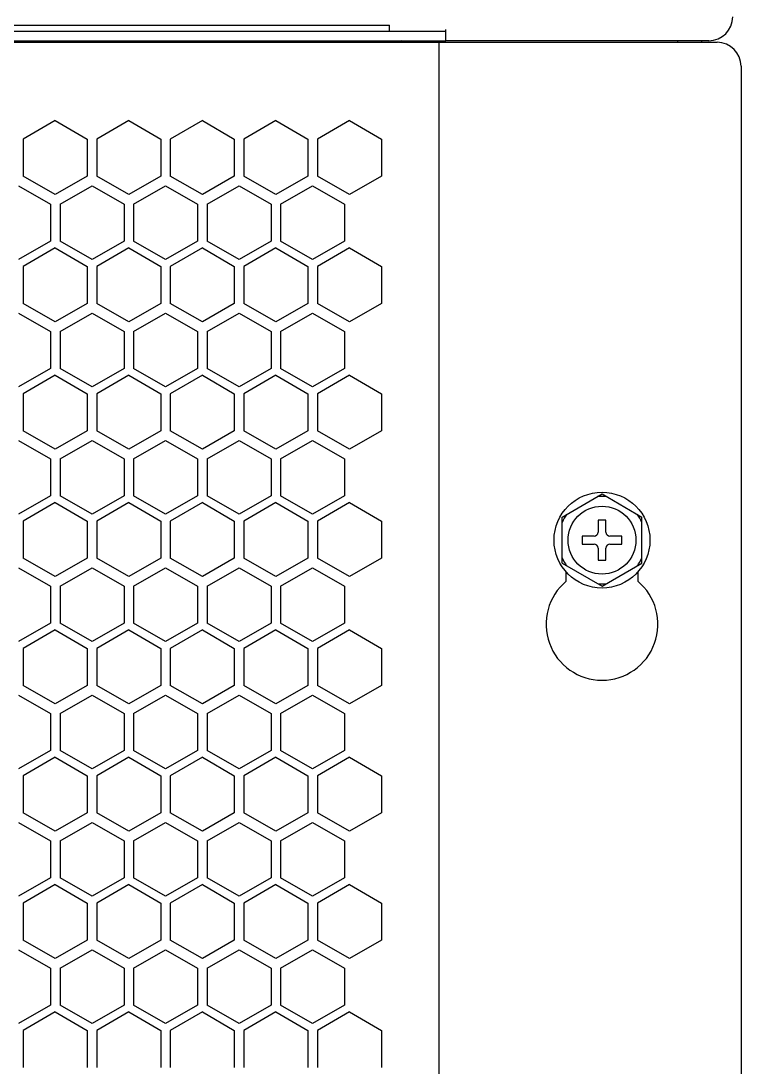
# Model space of a CAD drawing. Header units: millimetres. Extents: x 55614 to 110757, y -66981 to -47484.
# Drawn here: x 78301.2 to 78391.3, y -50330.8 to -50199.9 of the extents above; entities that cross this region are included whole.
import ezdxf

# ---------------------------------------------------------------- set-up
doc = ezdxf.new("R2010")
doc.units = ezdxf.units.MM
for name, color, linetype in [('2401-00437-S-M6-16HWM_0', 7, 'Continuous'), ('4209-0510_0', 7, 'Continuous'), ('4215-0412-2-1_0', 7, 'Continuous'), ('YT-50-01_AF0_1_B_0', 7, 'Continuous'), ('YT-50-01_AF0_4_B_0', 7, 'Continuous')]:
    doc.layers.add(name, color=color, linetype=linetype)
doc.layers.add('THICK', color=7, linetype='Continuous', lineweight=0)

# ---------------------------------------------------------------- blocks, each defined once
blk = doc.blocks.new('RU67I6756')
at = {"layer": '2401-00437-S-M6-16HWM_0', "color": 0, "linetype": 'Continuous'}
for p, q in [((25069.73, 16528.56), (25074.73, 16531.45)), ((25074.73, 16531.45), (25079.73, 16528.56)), ((25069.73, 16522.79), (25069.73, 16528.56)), ((25079.73, 16522.79), (25079.73, 16528.56)), ((25074.23, 16528.17), (25074.23, 16526.67)), ((25075.23, 16528.17), (25074.23, 16528.17)), ((25075.23, 16526.67), (25075.23, 16528.17)), ((25072.23, 16526.17), (25072.23, 16525.17)), ((25073.73, 16526.17), (25072.23, 16526.17)), ((25077.23, 16526.17), (25075.73, 16526.17)), ((25077.23, 16525.17), (25077.23, 16526.17)), ((25072.23, 16525.17), (25073.73, 16525.17)), ((25074.23, 16524.67), (25074.23, 16523.17)), ((25075.23, 16523.17), (25075.23, 16524.67)), ((25075.73, 16525.17), (25077.23, 16525.17)), ((25069.73, 16522.79), (25074.73, 16519.9)), ((25074.23, 16523.17), (25075.23, 16523.17)), ((25074.73, 16519.9), (25079.73, 16522.79))]:
    blk.add_line(p, q, dxfattribs=at)
for radius in [6, 4.25]:
    blk.add_circle((25074.73, 16525.67), radius, dxfattribs=at)
for centre, radius, start, end in [((25074.73, 16525.67), 5.47, 84.0076, 95.9924), ((25074.73, 16525.67), 5.47, 144.0076, 155.9924), ((25074.73, 16525.67), 5.47, 24.0076, 35.9924), ((25073.73, 16526.67), 0.5, 270, 0), ((25075.73, 16526.67), 0.5, 180, 270), ((25073.73, 16524.67), 0.5, 0, 90), ((25075.73, 16524.67), 0.5, 90, 180), ((25074.73, 16525.67), 5.47, 204.0076, 215.9924), ((25074.73, 16525.67), 5.47, 324.0076, 335.9924), ((25074.73, 16525.67), 5.47, 264.0076, 275.9924)]:
    blk.add_arc(centre, radius, start, end, dxfattribs=at)
at = {"layer": '4209-0510_0', "color": 0, "linetype": 'Continuous'}
for p, q in [((24442.13, 16590.1), (25048.13, 16590.1)), ((25048.13, 16589.35), (25048.13, 16590.1)), ((25048.13, 16587.95), (25048.13, 16588.15))]:
    blk.add_line(p, q, dxfattribs=at)
at = {"layer": '4215-0412-2-1_0', "color": 0, "linetype": 'Continuous'}
for p, q in [((24434.93, 16589.35), (25055.19, 16589.35)), ((25055.19, 16588.15), (25055.19, 16589.55)), ((24924.61, 16587.95), (25089.13, 16587.95)), ((24925.19, 16588.15), (25055.19, 16588.15)), ((25054.33, 16587.95), (25054.33, 16291.35)), ((25088.09, 16588.15), (25055.19, 16588.15)), ((25092.13, 16584.95), (25092.13, 16294.35)), ((25006.32, 16578.15), (25002.31, 16575.84)), ((25006.32, 16578.15), (25010.32, 16575.84)), ((25015.52, 16578.15), (25011.51, 16575.84)), ((25015.52, 16578.15), (25019.52, 16575.84)), ((25024.72, 16578.15), (25020.71, 16575.84)), ((25024.72, 16578.15), (25028.72, 16575.84)), ((25033.92, 16578.15), (25029.91, 16575.84)), ((25033.92, 16578.15), (25037.92, 16575.84)), ((25043.12, 16578.15), (25039.11, 16575.84)), ((25043.12, 16578.15), (25047.12, 16575.84)), ((25002.31, 16575.84), (25002.31, 16571.22)), ((25010.32, 16575.84), (25010.32, 16571.22)), ((25011.51, 16575.84), (25011.51, 16571.22)), ((25019.52, 16575.84), (25019.52, 16571.22)), ((25020.71, 16575.84), (25020.71, 16571.22)), ((25028.72, 16575.84), (25028.72, 16571.22)), ((25029.91, 16575.84), (25029.91, 16571.22)), ((25037.92, 16575.84), (25037.92, 16571.22)), ((25039.11, 16575.84), (25039.11, 16571.22)), ((25047.12, 16575.84), (25047.12, 16571.22)), ((25006.32, 16568.91), (25002.31, 16571.22)), ((25010.32, 16571.22), (25006.32, 16568.91)), ((25015.52, 16568.91), (25011.51, 16571.22)), ((25019.52, 16571.22), (25015.52, 16568.91)), ((25024.72, 16568.91), (25020.71, 16571.22)), ((25028.72, 16571.22), (25024.72, 16568.91)), ((25033.92, 16568.91), (25029.91, 16571.22)), ((25037.92, 16571.22), (25033.92, 16568.91)), ((25043.12, 16568.91), (25039.11, 16571.22)), ((25047.12, 16571.22), (25043.12, 16568.91)), ((25001.72, 16570), (25005.72, 16567.69)), ((25006.91, 16567.69), (25010.92, 16570)), ((25010.92, 16570), (25014.92, 16567.69)), ((25016.11, 16567.69), (25020.12, 16570)), ((25020.12, 16570), (25024.12, 16567.69)), ((25025.31, 16567.69), (25029.32, 16570)), ((25029.32, 16570), (25033.32, 16567.69)), ((25034.51, 16567.69), (25038.52, 16570)), ((25038.52, 16570), (25042.52, 16567.69)), ((25005.72, 16567.69), (25005.72, 16563.07)), ((25006.91, 16567.69), (25006.91, 16563.07)), ((25014.92, 16567.69), (25014.92, 16563.07)), ((25016.11, 16567.69), (25016.11, 16563.07)), ((25024.12, 16567.69), (25024.12, 16563.07)), ((25025.31, 16567.69), (25025.31, 16563.07)), ((25033.32, 16567.69), (25033.32, 16563.07)), ((25034.51, 16567.69), (25034.51, 16563.07)), ((25042.52, 16567.69), (25042.52, 16563.07)), ((25005.72, 16563.07), (25001.72, 16560.76)), ((25010.92, 16560.76), (25006.91, 16563.07)), ((25014.92, 16563.07), (25010.92, 16560.76)), ((25020.12, 16560.76), (25016.11, 16563.07)), ((25024.12, 16563.07), (25020.12, 16560.76)), ((25029.32, 16560.76), (25025.31, 16563.07)), ((25033.32, 16563.07), (25029.32, 16560.76)), ((25038.52, 16560.76), (25034.51, 16563.07)), ((25042.52, 16563.07), (25038.52, 16560.76)), ((25006.32, 16562.22), (25002.31, 16559.91)), ((25006.32, 16562.22), (25010.32, 16559.91)), ((25015.52, 16562.22), (25011.51, 16559.91)), ((25015.52, 16562.22), (25019.52, 16559.91)), ((25024.72, 16562.22), (25020.71, 16559.91)), ((25024.72, 16562.22), (25028.72, 16559.91)), ((25033.92, 16562.22), (25029.91, 16559.91)), ((25033.92, 16562.22), (25037.92, 16559.91)), ((25043.12, 16562.22), (25039.11, 16559.91)), ((25043.12, 16562.22), (25047.12, 16559.91)), ((25002.31, 16559.91), (25002.31, 16555.29)), ((25010.32, 16559.91), (25010.32, 16555.29)), ((25011.51, 16559.91), (25011.51, 16555.29)), ((25019.52, 16559.91), (25019.52, 16555.29)), ((25020.71, 16559.91), (25020.71, 16555.29)), ((25028.72, 16559.91), (25028.72, 16555.29)), ((25029.91, 16559.91), (25029.91, 16555.29)), ((25037.92, 16559.91), (25037.92, 16555.29)), ((25039.11, 16559.91), (25039.11, 16555.29)), ((25047.12, 16559.91), (25047.12, 16555.29)), ((25006.32, 16552.98), (25002.31, 16555.29)), ((25010.32, 16555.29), (25006.32, 16552.98)), ((25015.52, 16552.98), (25011.51, 16555.29)), ((25019.52, 16555.29), (25015.52, 16552.98)), ((25024.72, 16552.98), (25020.71, 16555.29)), ((25028.72, 16555.29), (25024.72, 16552.98)), ((25033.92, 16552.98), (25029.91, 16555.29)), ((25037.92, 16555.29), (25033.92, 16552.98)), ((25043.12, 16552.98), (25039.11, 16555.29)), ((25047.12, 16555.29), (25043.12, 16552.98)), ((25001.72, 16554.07), (25005.72, 16551.76)), ((25006.91, 16551.76), (25010.92, 16554.07)), ((25010.92, 16554.07), (25014.92, 16551.76)), ((25016.11, 16551.76), (25020.12, 16554.07)), ((25020.12, 16554.07), (25024.12, 16551.76)), ((25025.31, 16551.76), (25029.32, 16554.07)), ((25029.32, 16554.07), (25033.32, 16551.76)), ((25034.51, 16551.76), (25038.52, 16554.07)), ((25038.52, 16554.07), (25042.52, 16551.76)), ((25005.72, 16551.76), (25005.72, 16547.14)), ((25006.91, 16551.76), (25006.91, 16547.14)), ((25014.92, 16551.76), (25014.92, 16547.14)), ((25016.11, 16551.76), (25016.11, 16547.14)), ((25024.12, 16551.76), (25024.12, 16547.14)), ((25025.31, 16551.76), (25025.31, 16547.14)), ((25033.32, 16551.76), (25033.32, 16547.14)), ((25034.51, 16551.76), (25034.51, 16547.14)), ((25042.52, 16551.76), (25042.52, 16547.14)), ((25005.72, 16547.14), (25001.72, 16544.83)), ((25010.92, 16544.83), (25006.91, 16547.14)), ((25014.92, 16547.14), (25010.92, 16544.83)), ((25020.12, 16544.83), (25016.11, 16547.14)), ((25024.12, 16547.14), (25020.12, 16544.83)), ((25029.32, 16544.83), (25025.31, 16547.14)), ((25033.32, 16547.14), (25029.32, 16544.83)), ((25038.52, 16544.83), (25034.51, 16547.14)), ((25042.52, 16547.14), (25038.52, 16544.83)), ((25006.32, 16546.29), (25002.31, 16543.98)), ((25006.32, 16546.29), (25010.32, 16543.98)), ((25015.52, 16546.29), (25011.51, 16543.98)), ((25015.52, 16546.29), (25019.52, 16543.98)), ((25024.72, 16546.29), (25020.71, 16543.98)), ((25024.72, 16546.29), (25028.72, 16543.98)), ((25033.92, 16546.29), (25029.91, 16543.98)), ((25033.92, 16546.29), (25037.92, 16543.98)), ((25043.12, 16546.29), (25039.11, 16543.98)), ((25043.12, 16546.29), (25047.12, 16543.98)), ((25002.31, 16543.98), (25002.31, 16539.36)), ((25010.32, 16543.98), (25010.32, 16539.36)), ((25011.51, 16543.98), (25011.51, 16539.36)), ((25019.52, 16543.98), (25019.52, 16539.36)), ((25020.71, 16543.98), (25020.71, 16539.36)), ((25028.72, 16543.98), (25028.72, 16539.36)), ((25029.91, 16543.98), (25029.91, 16539.36)), ((25037.92, 16543.98), (25037.92, 16539.36)), ((25039.11, 16543.98), (25039.11, 16539.36)), ((25047.12, 16543.98), (25047.12, 16539.36)), ((25006.32, 16537.05), (25002.31, 16539.36)), ((25010.32, 16539.36), (25006.32, 16537.05)), ((25015.52, 16537.05), (25011.51, 16539.36)), ((25019.52, 16539.36), (25015.52, 16537.05)), ((25024.72, 16537.05), (25020.71, 16539.36)), ((25028.72, 16539.36), (25024.72, 16537.05)), ((25033.92, 16537.05), (25029.91, 16539.36)), ((25037.92, 16539.36), (25033.92, 16537.05)), ((25043.12, 16537.05), (25039.11, 16539.36)), ((25047.12, 16539.36), (25043.12, 16537.05)), ((25001.72, 16538.14), (25005.72, 16535.83)), ((25006.91, 16535.83), (25010.92, 16538.14)), ((25010.92, 16538.14), (25014.92, 16535.83)), ((25016.11, 16535.83), (25020.12, 16538.14)), ((25020.12, 16538.14), (25024.12, 16535.83)), ((25025.31, 16535.83), (25029.32, 16538.14)), ((25029.32, 16538.14), (25033.32, 16535.83)), ((25034.51, 16535.83), (25038.52, 16538.14)), ((25038.52, 16538.14), (25042.52, 16535.83)), ((25005.72, 16535.83), (25005.72, 16531.21)), ((25006.91, 16535.83), (25006.91, 16531.21)), ((25014.92, 16535.83), (25014.92, 16531.21)), ((25016.11, 16535.83), (25016.11, 16531.21)), ((25024.12, 16535.83), (25024.12, 16531.21)), ((25025.31, 16535.83), (25025.31, 16531.21)), ((25033.32, 16535.83), (25033.32, 16531.21)), ((25034.51, 16535.83), (25034.51, 16531.21)), ((25042.52, 16535.83), (25042.52, 16531.21)), ((25005.72, 16531.21), (25001.72, 16528.9)), ((25010.92, 16528.9), (25006.91, 16531.21)), ((25014.92, 16531.21), (25010.92, 16528.9)), ((25020.12, 16528.9), (25016.11, 16531.21)), ((25024.12, 16531.21), (25020.12, 16528.9)), ((25029.32, 16528.9), (25025.31, 16531.21)), ((25033.32, 16531.21), (25029.32, 16528.9)), ((25038.52, 16528.9), (25034.51, 16531.21)), ((25042.52, 16531.21), (25038.52, 16528.9)), ((25006.32, 16530.36), (25002.31, 16528.05)), ((25006.32, 16530.36), (25010.32, 16528.05)), ((25015.52, 16530.36), (25011.51, 16528.05)), ((25015.52, 16530.36), (25019.52, 16528.05)), ((25024.72, 16530.36), (25020.71, 16528.05)), ((25024.72, 16530.36), (25028.72, 16528.05)), ((25033.92, 16530.36), (25029.91, 16528.05)), ((25033.92, 16530.36), (25037.92, 16528.05)), ((25043.12, 16530.36), (25039.11, 16528.05)), ((25043.12, 16530.36), (25047.12, 16528.05)), ((25002.31, 16528.05), (25002.31, 16523.43)), ((25010.32, 16528.05), (25010.32, 16523.43)), ((25011.51, 16528.05), (25011.51, 16523.43)), ((25019.52, 16528.05), (25019.52, 16523.43)), ((25020.71, 16528.05), (25020.71, 16523.43)), ((25028.72, 16528.05), (25028.72, 16523.43)), ((25029.91, 16528.05), (25029.91, 16523.43)), ((25037.92, 16528.05), (25037.92, 16523.43)), ((25039.11, 16528.05), (25039.11, 16523.43)), ((25047.12, 16528.05), (25047.12, 16523.43)), ((25006.32, 16521.12), (25002.31, 16523.43)), ((25010.32, 16523.43), (25006.32, 16521.12)), ((25015.52, 16521.12), (25011.51, 16523.43)), ((25019.52, 16523.43), (25015.52, 16521.12)), ((25024.72, 16521.12), (25020.71, 16523.43)), ((25028.72, 16523.43), (25024.72, 16521.12)), ((25033.92, 16521.12), (25029.91, 16523.43)), ((25037.92, 16523.43), (25033.92, 16521.12)), ((25043.12, 16521.12), (25039.11, 16523.43)), ((25047.12, 16523.43), (25043.12, 16521.12)), ((25001.72, 16522.21), (25005.72, 16519.9)), ((25006.91, 16519.9), (25010.92, 16522.21)), ((25010.92, 16522.21), (25014.92, 16519.9)), ((25016.11, 16519.9), (25020.12, 16522.21)), ((25020.12, 16522.21), (25024.12, 16519.9)), ((25025.31, 16519.9), (25029.32, 16522.21)), ((25029.32, 16522.21), (25033.32, 16519.9)), ((25034.51, 16519.9), (25038.52, 16522.21)), ((25038.52, 16522.21), (25042.52, 16519.9)), ((25070.26, 16520.54), (25070.26, 16521.68)), ((25079.2, 16521.68), (25079.2, 16520.54)), ((25005.72, 16519.9), (25005.72, 16515.28)), ((25006.91, 16519.9), (25006.91, 16515.28)), ((25014.92, 16519.9), (25014.92, 16515.28)), ((25016.11, 16519.9), (25016.11, 16515.28)), ((25024.12, 16519.9), (25024.12, 16515.28)), ((25025.31, 16519.9), (25025.31, 16515.28)), ((25033.32, 16519.9), (25033.32, 16515.28)), ((25034.51, 16519.9), (25034.51, 16515.28)), ((25042.52, 16519.9), (25042.52, 16515.28)), ((25005.72, 16515.28), (25001.72, 16512.97)), ((25006.32, 16514.43), (25002.31, 16512.12)), ((25006.32, 16514.43), (25010.32, 16512.12)), ((25010.92, 16512.97), (25006.91, 16515.28)), ((25014.92, 16515.28), (25010.92, 16512.97)), ((25015.52, 16514.43), (25011.51, 16512.12)), ((25015.52, 16514.43), (25019.52, 16512.12)), ((25020.12, 16512.97), (25016.11, 16515.28)), ((25024.12, 16515.28), (25020.12, 16512.97)), ((25024.72, 16514.43), (25020.71, 16512.12)), ((25024.72, 16514.43), (25028.72, 16512.12)), ((25029.32, 16512.97), (25025.31, 16515.28)), ((25033.32, 16515.28), (25029.32, 16512.97)), ((25033.92, 16514.43), (25029.91, 16512.12)), ((25033.92, 16514.43), (25037.92, 16512.12)), ((25038.52, 16512.97), (25034.51, 16515.28)), ((25042.52, 16515.28), (25038.52, 16512.97)), ((25043.12, 16514.43), (25039.11, 16512.12)), ((25043.12, 16514.43), (25047.12, 16512.12)), ((25002.31, 16512.12), (25002.31, 16507.5)), ((25010.32, 16512.12), (25010.32, 16507.5)), ((25011.51, 16512.12), (25011.51, 16507.5)), ((25019.52, 16512.12), (25019.52, 16507.5)), ((25020.71, 16512.12), (25020.71, 16507.5)), ((25028.72, 16512.12), (25028.72, 16507.5)), ((25029.91, 16512.12), (25029.91, 16507.5)), ((25037.92, 16512.12), (25037.92, 16507.5)), ((25039.11, 16512.12), (25039.11, 16507.5)), ((25047.12, 16512.12), (25047.12, 16507.5)), ((25001.72, 16506.28), (25005.72, 16503.97)), ((25006.32, 16505.19), (25002.31, 16507.5)), ((25010.32, 16507.5), (25006.32, 16505.19)), ((25006.91, 16503.97), (25010.92, 16506.28)), ((25010.92, 16506.28), (25014.92, 16503.97)), ((25015.52, 16505.19), (25011.51, 16507.5)), ((25019.52, 16507.5), (25015.52, 16505.19)), ((25016.11, 16503.97), (25020.12, 16506.28)), ((25020.12, 16506.28), (25024.12, 16503.97)), ((25024.72, 16505.19), (25020.71, 16507.5)), ((25028.72, 16507.5), (25024.72, 16505.19)), ((25025.31, 16503.97), (25029.32, 16506.28)), ((25029.32, 16506.28), (25033.32, 16503.97)), ((25033.92, 16505.19), (25029.91, 16507.5)), ((25037.92, 16507.5), (25033.92, 16505.19)), ((25034.51, 16503.97), (25038.52, 16506.28)), ((25038.52, 16506.28), (25042.52, 16503.97)), ((25043.12, 16505.19), (25039.11, 16507.5)), ((25047.12, 16507.5), (25043.12, 16505.19)), ((25005.72, 16503.97), (25005.72, 16499.35)), ((25006.91, 16503.97), (25006.91, 16499.35)), ((25014.92, 16503.97), (25014.92, 16499.35)), ((25016.11, 16503.97), (25016.11, 16499.35)), ((25024.12, 16503.97), (25024.12, 16499.35)), ((25025.31, 16503.97), (25025.31, 16499.35)), ((25033.32, 16503.97), (25033.32, 16499.35)), ((25034.51, 16503.97), (25034.51, 16499.35)), ((25042.52, 16503.97), (25042.52, 16499.35)), ((25005.72, 16499.35), (25001.72, 16497.04)), ((25006.32, 16498.5), (25002.31, 16496.19)), ((25006.32, 16498.5), (25010.32, 16496.19)), ((25010.92, 16497.04), (25006.91, 16499.35)), ((25014.92, 16499.35), (25010.92, 16497.04)), ((25015.52, 16498.5), (25011.51, 16496.19)), ((25015.52, 16498.5), (25019.52, 16496.19)), ((25020.12, 16497.04), (25016.11, 16499.35)), ((25024.12, 16499.35), (25020.12, 16497.04)), ((25024.72, 16498.5), (25020.71, 16496.19)), ((25024.72, 16498.5), (25028.72, 16496.19)), ((25029.32, 16497.04), (25025.31, 16499.35)), ((25033.32, 16499.35), (25029.32, 16497.04)), ((25033.92, 16498.5), (25029.91, 16496.19)), ((25033.92, 16498.5), (25037.92, 16496.19)), ((25038.52, 16497.04), (25034.51, 16499.35)), ((25042.52, 16499.35), (25038.52, 16497.04)), ((25043.12, 16498.5), (25039.11, 16496.19)), ((25043.12, 16498.5), (25047.12, 16496.19)), ((25002.31, 16496.19), (25002.31, 16491.57)), ((25010.32, 16496.19), (25010.32, 16491.57)), ((25011.51, 16496.19), (25011.51, 16491.57)), ((25019.52, 16496.19), (25019.52, 16491.57)), ((25020.71, 16496.19), (25020.71, 16491.57)), ((25028.72, 16496.19), (25028.72, 16491.57)), ((25029.91, 16496.19), (25029.91, 16491.57)), ((25037.92, 16496.19), (25037.92, 16491.57)), ((25039.11, 16496.19), (25039.11, 16491.57)), ((25047.12, 16496.19), (25047.12, 16491.57)), ((25006.32, 16489.26), (25002.31, 16491.57)), ((25010.32, 16491.57), (25006.32, 16489.26)), ((25015.52, 16489.26), (25011.51, 16491.57)), ((25019.52, 16491.57), (25015.52, 16489.26)), ((25024.72, 16489.26), (25020.71, 16491.57)), ((25028.72, 16491.57), (25024.72, 16489.26)), ((25033.92, 16489.26), (25029.91, 16491.57)), ((25037.92, 16491.57), (25033.92, 16489.26)), ((25043.12, 16489.26), (25039.11, 16491.57)), ((25047.12, 16491.57), (25043.12, 16489.26)), ((25001.72, 16490.35), (25005.72, 16488.04)), ((25006.91, 16488.04), (25010.92, 16490.35)), ((25010.92, 16490.35), (25014.92, 16488.04)), ((25016.11, 16488.04), (25020.12, 16490.35)), ((25020.12, 16490.35), (25024.12, 16488.04)), ((25025.31, 16488.04), (25029.32, 16490.35)), ((25029.32, 16490.35), (25033.32, 16488.04)), ((25034.51, 16488.04), (25038.52, 16490.35)), ((25038.52, 16490.35), (25042.52, 16488.04)), ((25005.72, 16488.04), (25005.72, 16483.42)), ((25006.91, 16488.04), (25006.91, 16483.42)), ((25014.92, 16488.04), (25014.92, 16483.42)), ((25016.11, 16488.04), (25016.11, 16483.42)), ((25024.12, 16488.04), (25024.12, 16483.42)), ((25025.31, 16488.04), (25025.31, 16483.42)), ((25033.32, 16488.04), (25033.32, 16483.42)), ((25034.51, 16488.04), (25034.51, 16483.42)), ((25042.52, 16488.04), (25042.52, 16483.42)), ((25005.72, 16483.42), (25001.72, 16481.11)), ((25010.92, 16481.11), (25006.91, 16483.42)), ((25014.92, 16483.42), (25010.92, 16481.11)), ((25020.12, 16481.11), (25016.11, 16483.42)), ((25024.12, 16483.42), (25020.12, 16481.11)), ((25029.32, 16481.11), (25025.31, 16483.42)), ((25033.32, 16483.42), (25029.32, 16481.11)), ((25038.52, 16481.11), (25034.51, 16483.42)), ((25042.52, 16483.42), (25038.52, 16481.11)), ((25006.32, 16482.57), (25002.31, 16480.26)), ((25006.32, 16482.57), (25010.32, 16480.26)), ((25015.52, 16482.57), (25011.51, 16480.26)), ((25015.52, 16482.57), (25019.52, 16480.26)), ((25024.72, 16482.57), (25020.71, 16480.26)), ((25024.72, 16482.57), (25028.72, 16480.26)), ((25033.92, 16482.57), (25029.91, 16480.26)), ((25033.92, 16482.57), (25037.92, 16480.26)), ((25043.12, 16482.57), (25039.11, 16480.26)), ((25043.12, 16482.57), (25047.12, 16480.26)), ((25002.31, 16480.26), (25002.31, 16475.64)), ((25010.32, 16480.26), (25010.32, 16475.64)), ((25011.51, 16480.26), (25011.51, 16475.64)), ((25019.52, 16480.26), (25019.52, 16475.64)), ((25020.71, 16480.26), (25020.71, 16475.64)), ((25028.72, 16480.26), (25028.72, 16475.64)), ((25029.91, 16480.26), (25029.91, 16475.64)), ((25037.92, 16480.26), (25037.92, 16475.64)), ((25039.11, 16480.26), (25039.11, 16475.64)), ((25047.12, 16480.26), (25047.12, 16475.64)), ((25006.32, 16473.33), (25002.31, 16475.64)), ((25010.32, 16475.64), (25006.32, 16473.33)), ((25015.52, 16473.33), (25011.51, 16475.64)), ((25019.52, 16475.64), (25015.52, 16473.33)), ((25024.72, 16473.33), (25020.71, 16475.64)), ((25028.72, 16475.64), (25024.72, 16473.33)), ((25033.92, 16473.33), (25029.91, 16475.64)), ((25037.92, 16475.64), (25033.92, 16473.33)), ((25043.12, 16473.33), (25039.11, 16475.64)), ((25047.12, 16475.64), (25043.12, 16473.33)), ((25001.72, 16474.42), (25005.72, 16472.11)), ((25006.91, 16472.11), (25010.92, 16474.42)), ((25010.92, 16474.42), (25014.92, 16472.11)), ((25016.11, 16472.11), (25020.12, 16474.42)), ((25020.12, 16474.42), (25024.12, 16472.11)), ((25025.31, 16472.11), (25029.32, 16474.42)), ((25029.32, 16474.42), (25033.32, 16472.11)), ((25034.51, 16472.11), (25038.52, 16474.42)), ((25038.52, 16474.42), (25042.52, 16472.11)), ((25005.72, 16472.11), (25005.72, 16467.49)), ((25006.91, 16472.11), (25006.91, 16467.49)), ((25014.92, 16472.11), (25014.92, 16467.49)), ((25016.11, 16472.11), (25016.11, 16467.49)), ((25024.12, 16472.11), (25024.12, 16467.49)), ((25025.31, 16472.11), (25025.31, 16467.49)), ((25033.32, 16472.11), (25033.32, 16467.49)), ((25034.51, 16472.11), (25034.51, 16467.49)), ((25042.52, 16472.11), (25042.52, 16467.49)), ((25005.72, 16467.49), (25001.72, 16465.18)), ((25010.92, 16465.18), (25006.91, 16467.49)), ((25014.92, 16467.49), (25010.92, 16465.18)), ((25020.12, 16465.18), (25016.11, 16467.49)), ((25024.12, 16467.49), (25020.12, 16465.18)), ((25029.32, 16465.18), (25025.31, 16467.49)), ((25033.32, 16467.49), (25029.32, 16465.18)), ((25038.52, 16465.18), (25034.51, 16467.49)), ((25042.52, 16467.49), (25038.52, 16465.18)), ((25006.32, 16466.64), (25002.31, 16464.33)), ((25006.32, 16466.64), (25010.32, 16464.33)), ((25015.52, 16466.64), (25011.51, 16464.33)), ((25015.52, 16466.64), (25019.52, 16464.33)), ((25024.72, 16466.64), (25020.71, 16464.33)), ((25024.72, 16466.64), (25028.72, 16464.33)), ((25033.92, 16466.64), (25029.91, 16464.33)), ((25033.92, 16466.64), (25037.92, 16464.33)), ((25043.12, 16466.64), (25039.11, 16464.33)), ((25043.12, 16466.64), (25047.12, 16464.33)), ((25002.31, 16464.33), (25002.31, 16459.71)), ((25010.32, 16464.33), (25010.32, 16459.71)), ((25011.51, 16464.33), (25011.51, 16459.71)), ((25019.52, 16464.33), (25019.52, 16459.71)), ((25020.71, 16464.33), (25020.71, 16459.71)), ((25028.72, 16464.33), (25028.72, 16459.71)), ((25029.91, 16464.33), (25029.91, 16459.71)), ((25037.92, 16464.33), (25037.92, 16459.71)), ((25039.11, 16464.33), (25039.11, 16459.71)), ((25047.12, 16464.33), (25047.12, 16459.71))]:
    blk.add_line(p, q, dxfattribs=at)
for centre, radius, start, end in [((25088.09, 16591.15), 3, 270, 0), ((25089.13, 16584.95), 3, 0, 90), ((25074.73, 16515.15), 7, 129.6627, 50.3373)]:
    blk.add_arc(centre, radius, start, end, dxfattribs=at)
at = {"layer": 'YT-50-01_AF0_1_B_0', "color": 0, "linetype": 'Continuous'}
blk.add_line((25049.71, 16588.15), (25049.51, 16587.95), dxfattribs=at)
at = {"layer": 'YT-50-01_AF0_4_B_0', "color": 0, "linetype": 'Continuous'}
for p, q in [((25049.71, 16588.15), (25049.51, 16587.95)), ((25053.43, 16587.95), (25053.43, 16588.15)), ((25084.23, 16587.95), (25084.23, 16588.15)), ((25087.23, 16587.95), (25087.23, 16588.15))]:
    blk.add_line(p, q, dxfattribs=at)

msp = doc.modelspace()

# ---------------------------------------------------------------- block references
at = {"layer": 'THICK', "lineweight": -3}
msp.add_blockref('RU67I6756', (53299.141, -66790.529), dxfattribs=at)

doc.saveas('drawing.dxf')
